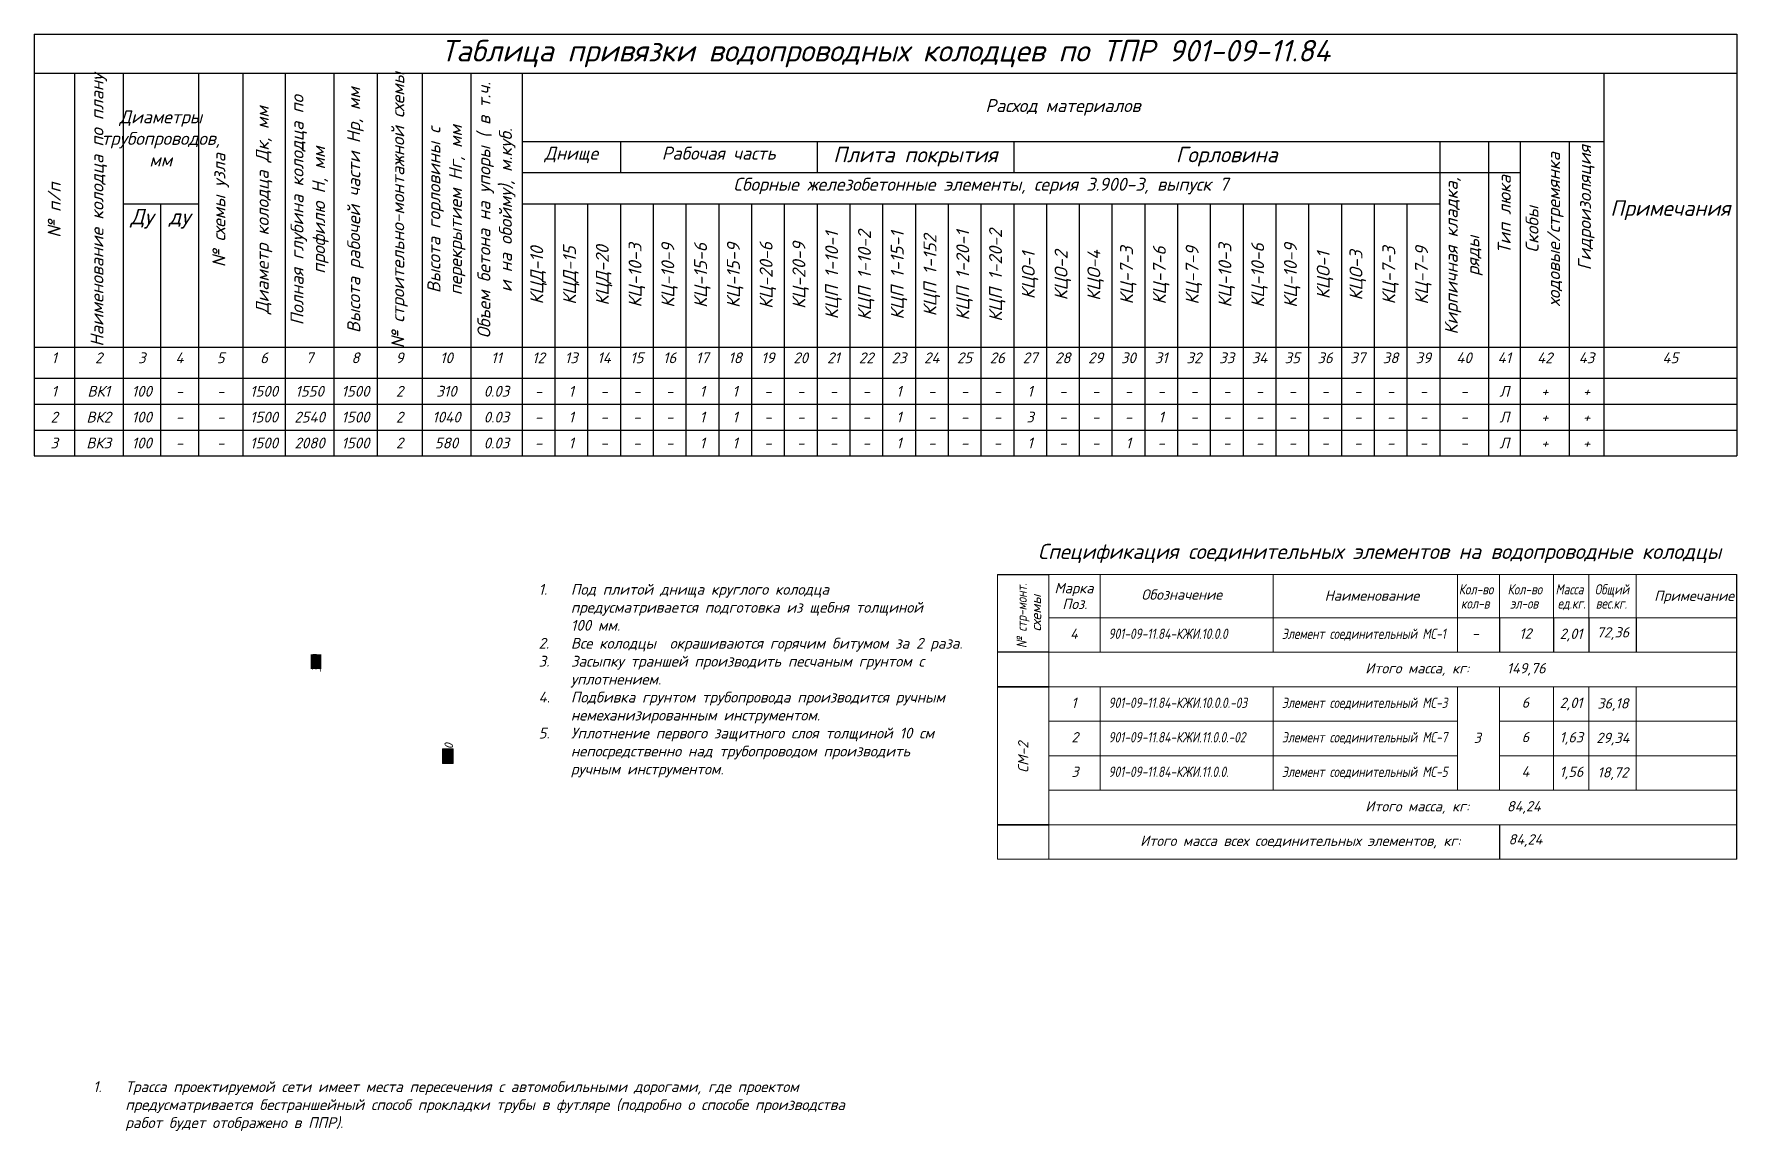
# Model space of a CAD drawing. Header units: millimetres. Extents: x 41890028 to 44740435, y 21258419 to 23626306.
# Drawn here: x 42117438 to 42314938, y 22423258 to 22550421 of the extents above; entities that cross this region are included whole.
import ezdxf
from ezdxf.enums import TextEntityAlignment as Align

# ---------------------------------------------------------------- set-up
doc = ezdxf.new("R2010")
doc.units = ezdxf.units.MM
doc.layers.add('Вода', color=130, linetype='Continuous', lineweight=30)
doc.layers.add('проф-всп', color=250, linetype='Continuous', lineweight=18)
doc.layers.add('ШРИФТЫ', color=7, linetype='Continuous')
doc.styles.get("Standard").update_dxf_attribs({"font": 'isocpeui.ttf'})

# ---------------------------------------------------------------- blocks, each defined once
blk = doc.blocks.new('*T7')
at = {"color": 0, "linetype": 'ByBlock', "lineweight": -2, "transparency": 16777216}
for p, q in [((0, 0), (197500, 0)), ((0, 0), (0, -48909)), ((197500, 0), (197500, -48909)), ((0, -4533), (197500, -4533)), ((4679, -4533), (4679, -48909)), ((10329, -4533), (10329, -48909)), ((19060, -4533), (19060, -48909)), ((24222, -4533), (24222, -48909)), ((29130, -4533), (29130, -48909)), ((34782, -4533), (34782, -48909)), ((39781, -4533), (39781, -48909)), ((45005, -4533), (45005, -48909)), ((50655, -4533), (50655, -48909)), ((56605, -4533), (56605, -48909)), ((182052, -4533), (182052, -48909)), ((56605, -12463), (182052, -12463)), ((68007, -12463), (68007, -16063)), ((90811, -12463), (90811, -16063)), ((113615, -12463), (113615, -16063)), ((163024, -12463), (163024, -48909)), ((168674, -12463), (168674, -48909)), ((172374, -12463), (172374, -48909)), ((178052, -12463), (178052, -48909)), ((56605, -16063), (172374, -16063)), ((10329, -19663), (19060, -19663)), ((14671, -19663), (14671, -48909)), ((56605, -19663), (163024, -19663)), ((60406, -19663), (60406, -48909)), ((64207, -19663), (64207, -48909)), ((68007, -19663), (68007, -48909)), ((71808, -19663), (71808, -48909)), ((75609, -19663), (75609, -48909)), ((79409, -19663), (79409, -48909)), ((83210, -19663), (83210, -48909)), ((87011, -19663), (87011, -48909)), ((90811, -19663), (90811, -48909)), ((94612, -19663), (94612, -48909)), ((98413, -19663), (98413, -48909)), ((102213, -19663), (102213, -48909)), ((106014, -19663), (106014, -48909)), ((109815, -19663), (109815, -48909)), ((113615, -19663), (113615, -48909)), ((117416, -19663), (117416, -48909)), ((121217, -19663), (121217, -48909)), ((125017, -19663), (125017, -48909)), ((128818, -19663), (128818, -48909)), ((132619, -19663), (132619, -48909)), ((136419, -19663), (136419, -48909)), ((140220, -19663), (140220, -48909)), ((144021, -19663), (144021, -48909)), ((147821, -19663), (147821, -48909)), ((151622, -19663), (151622, -48909)), ((155423, -19663), (155423, -48909)), ((159223, -19663), (159223, -48909)), ((0, -36309), (197500, -36309)), ((0, -39909), (197500, -39909)), ((0, -42909), (197500, -42909)), ((0, -45909), (197500, -45909)), ((0, -48909), (197500, -48909))]:
    blk.add_line(p, q, dxfattribs=at)
at = {"color": 0, "transparency": 16777216}
for s, insert, char_height, width, attachment_point in [('Таблица привязки водопроводных колодцев по ТПР 901-09-11.84', (98750, -2267), 2500, 196300, 5), ('Расход материалов', (119329, -8498), 1500, 124246.9, 5), ('Диаметры трубопроводов, мм', (14695, -12098), 1500, 7531.1, 5), ('Днище', (62306, -13063), 1500, 10201.97, 2), ('Рабочая часть', (79409, -13063), 1500, 21603.95, 2), ('Плита покрытия', (102213, -13063), 1800, 21603.95, 2), ('Горловина', (138320, -13063), 1800, 48208.55, 2), ('Сборные железобетонные элементы, серия 3.900-3, выпуск 7', (109815, -16663), 1500, 105218.41, 2), ('Примечания', (189776, -20421), 1800, 14247.67, 5), ('Ду', (12500, -20263), 1800, 3141.53, 2), ('ду', (16865, -20263), 1800, 3189.57, 2), ('1', (2340, -36909), 1250, 3479.05, 2), ('2', (7504, -36909), 1250, 4450, 2), ('3', (12500, -36909), 1250, 3141.53, 2), ('4', (16865, -36909), 1250, 3189.57, 2), ('5', (21641, -36909), 1250, 3961.84, 2), ('6', (26676, -36909), 1250, 3707.68, 2), ('7', (31956, -36909), 1250, 4452.25, 2), ('8', (37281, -36909), 1250, 3798.95, 2), ('9', (42393, -36909), 1250, 4024.56, 2), ('10', (47830, -36909), 1250, 4450, 2), ('11', (53630, -36909), 1250, 4750, 2), ('12', (58506, -36909), 1250, 2600.66, 2), ('13', (62306, -36909), 1250, 2600.66, 2), ('14', (66107, -36909), 1250, 2600.66, 2), ('15', (69908, -36909), 1250, 2600.66, 2), ('16', (73708, -36909), 1250, 2600.66, 2), ('17', (77509, -36909), 1250, 2600.66, 2), ('18', (81310, -36909), 1250, 2600.66, 2), ('19', (85110, -36909), 1250, 2600.66, 2), ('20', (88911, -36909), 1250, 2600.66, 2), ('21', (92712, -36909), 1250, 2600.66, 2), ('22', (96512, -36909), 1250, 2600.66, 2), ('23', (100313, -36909), 1250, 2600.66, 2), ('24', (104114, -36909), 1250, 2600.66, 2), ('25', (107914, -36909), 1250, 2600.66, 2), ('26', (111715, -36909), 1250, 2600.66, 2), ('27', (115516, -36909), 1250, 2600.66, 2), ('28', (119316, -36909), 1250, 2600.66, 2), ('29', (123117, -36909), 1250, 2600.66, 2), ('30', (126918, -36909), 1250, 2600.66, 2), ('31', (130718, -36909), 1250, 2600.66, 2), ('32', (134519, -36909), 1250, 2600.66, 2), ('33', (138320, -36909), 1250, 2600.66, 2), ('34', (142120, -36909), 1250, 2600.66, 2), ('35', (145921, -36909), 1250, 2600.66, 2), ('36', (149722, -36909), 1250, 2600.66, 2), ('37', (153522, -36909), 1250, 2600.66, 2), ('38', (157323, -36909), 1250, 2600.66, 2), ('39', (161124, -36909), 1250, 2600.66, 2), ('40', (165849, -36909), 1250, 4450, 2), ('41', (170524, -36909), 1250, 2500, 2), ('42', (175213, -36909), 1250, 4477.83, 2), ('43', (180052, -36909), 1250, 2800.66, 2), ('45', (189776, -36909), 1250, 14247.67, 2), ('1', (2340, -41409), 1250, 3479.05, 5), ('ВК1', (7504, -41409), 1250, 4450, 5), ('100', (12500, -41409), 1250, 3141.53, 5), ('1500', (26676, -41409), 1250, 3707.68, 5), ('1550', (31956, -41409), 1250, 4452.25, 5), ('1500', (37281, -41409), 1250, 3798.95, 5), ('2', (42393, -41409), 1250, 4024.56, 5), ('310', (47830, -41409), 1250, 4450, 5), ('0.03', (53630, -41409), 1250, 4750, 5), ('1', (62306, -41409), 1250, 2600.66, 5), ('1', (77509, -41409), 1250, 2600.66, 5), ('1', (81310, -41409), 1250, 2600.66, 5), ('1', (100313, -41409), 1250, 2600.66, 5), ('1', (115516, -41409), 1250, 2600.66, 5), ('Л', (170524, -41409), 1250, 2500, 5), ('+', (175213, -41409), 1250, 4477.83, 5), ('+', (180052, -41409), 1250, 2800.66, 5), ('-', (16865, -41409), 1250, 3189.57, 5), ('-', (21641, -41409), 1250, 3961.84, 5), ('-', (58506, -41409), 1250, 2600.66, 5), ('-', (66107, -41409), 1250, 2600.66, 5), ('-', (69908, -41409), 1250, 2600.66, 5), ('-', (73708, -41409), 1250, 2600.66, 5), ('-', (85110, -41409), 1250, 2600.66, 5), ('-', (88911, -41409), 1250, 2600.66, 5), ('-', (92712, -41409), 1250, 2600.66, 5), ('-', (96512, -41409), 1250, 2600.66, 5), ('-', (104114, -41409), 1250, 2600.66, 5), ('-', (107914, -41409), 1250, 2600.66, 5), ('-', (111715, -41409), 1250, 2600.66, 5), ('-', (119316, -41409), 1250, 2600.66, 5), ('-', (123117, -41409), 1250, 2600.66, 5), ('-', (126918, -41409), 1250, 2600.66, 5), ('-', (130718, -41409), 1250, 2600.66, 5), ('-', (134519, -41409), 1250, 2600.66, 5), ('-', (138320, -41409), 1250, 2600.66, 5), ('-', (142120, -41409), 1250, 2600.66, 5), ('-', (145921, -41409), 1250, 2600.66, 5), ('-', (149722, -41409), 1250, 2600.66, 5), ('-', (153522, -41409), 1250, 2600.66, 5), ('-', (157323, -41409), 1250, 2600.66, 5), ('-', (161124, -41409), 1250, 2600.66, 5), ('-', (165849, -41409), 1250, 4450, 5), ('2', (2340, -44409), 1250, 3479.05, 5), ('ВК2', (7504, -44409), 1250, 4450, 5), ('100', (12500, -44409), 1250, 3141.53, 5), ('-', (16865, -44409), 1250, 3189.57, 5), ('-', (21641, -44409), 1250, 3961.84, 5), ('1500', (26676, -44409), 1250, 3707.68, 5), ('2540', (31956, -44409), 1250, 4452.25, 5), ('1500', (37281, -44409), 1250, 3798.95, 5), ('2', (42393, -44409), 1250, 4024.56, 5), ('1040', (47830, -44409), 1250, 4450, 5), ('0.03', (53630, -44409), 1250, 4750, 5), ('-', (58506, -44409), 1250, 2600.66, 5), ('1', (62306, -44409), 1250, 2600.66, 5), ('-', (66107, -44409), 1250, 2600.66, 5), ('-', (69908, -44409), 1250, 2600.66, 5), ('-', (73708, -44409), 1250, 2600.66, 5), ('1', (77509, -44409), 1250, 2600.66, 5), ('1', (81310, -44409), 1250, 2600.66, 5), ('-', (85110, -44409), 1250, 2600.66, 5), ('-', (88911, -44409), 1250, 2600.66, 5), ('-', (92712, -44409), 1250, 2600.66, 5), ('-', (96512, -44409), 1250, 2600.66, 5), ('1', (100313, -44409), 1250, 2600.66, 5), ('-', (104114, -44409), 1250, 2600.66, 5), ('-', (107914, -44409), 1250, 2600.66, 5), ('-', (111715, -44409), 1250, 2600.66, 5), ('3', (115516, -44409), 1250, 2600.66, 5), ('-', (119316, -44409), 1250, 2600.66, 5), ('-', (123117, -44409), 1250, 2600.66, 5), ('-', (126918, -44409), 1250, 2600.66, 5), ('1', (130718, -44409), 1250, 2600.66, 5), ('-', (134519, -44409), 1250, 2600.66, 5), ('-', (138320, -44409), 1250, 2600.66, 5), ('-', (142120, -44409), 1250, 2600.66, 5), ('-', (145921, -44409), 1250, 2600.66, 5), ('-', (149722, -44409), 1250, 2600.66, 5), ('-', (153522, -44409), 1250, 2600.66, 5), ('-', (157323, -44409), 1250, 2600.66, 5), ('-', (161124, -44409), 1250, 2600.66, 5), ('-', (165849, -44409), 1250, 4450, 5), ('Л', (170524, -44409), 1250, 2500, 5), ('+', (175213, -44409), 1250, 4477.83, 5), ('+', (180052, -44409), 1250, 2800.66, 5), ('3', (2340, -47409), 1250, 3479.05, 5), ('ВК3', (7504, -47409), 1250, 4450, 5), ('100', (12500, -47409), 1250, 3141.53, 5), ('1500', (26676, -47409), 1250, 3707.68, 5), ('2080', (31956, -47409), 1250, 4452.25, 5), ('1500', (37281, -47409), 1250, 3798.95, 5), ('2', (42393, -47409), 1250, 4024.56, 5), ('580', (47830, -47409), 1250, 4450, 5), ('0.03', (53630, -47409), 1250, 4750, 5), ('1', (62306, -47409), 1250, 2600.66, 5), ('1', (77509, -47409), 1250, 2600.66, 5), ('1', (81310, -47409), 1250, 2600.66, 5), ('1', (100313, -47409), 1250, 2600.66, 5), ('1', (115516, -47409), 1250, 2600.66, 5), ('1', (126918, -47409), 1250, 2600.66, 5), ('Л', (170524, -47409), 1250, 2500, 5), ('+', (175213, -47409), 1250, 4477.83, 5), ('+', (180052, -47409), 1250, 2800.66, 5), ('-', (16865, -47409), 1250, 3189.57, 5), ('-', (21641, -47409), 1250, 3961.84, 5), ('-', (58506, -47409), 1250, 2600.66, 5), ('-', (66107, -47409), 1250, 2600.66, 5), ('-', (69908, -47409), 1250, 2600.66, 5), ('-', (73708, -47409), 1250, 2600.66, 5), ('-', (85110, -47409), 1250, 2600.66, 5), ('-', (88911, -47409), 1250, 2600.66, 5), ('-', (92712, -47409), 1250, 2600.66, 5), ('-', (96512, -47409), 1250, 2600.66, 5), ('-', (104114, -47409), 1250, 2600.66, 5), ('-', (107914, -47409), 1250, 2600.66, 5), ('-', (111715, -47409), 1250, 2600.66, 5), ('-', (119316, -47409), 1250, 2600.66, 5), ('-', (123117, -47409), 1250, 2600.66, 5), ('-', (130718, -47409), 1250, 2600.66, 5), ('-', (134519, -47409), 1250, 2600.66, 5), ('-', (138320, -47409), 1250, 2600.66, 5), ('-', (142120, -47409), 1250, 2600.66, 5), ('-', (145921, -47409), 1250, 2600.66, 5), ('-', (149722, -47409), 1250, 2600.66, 5), ('-', (153522, -47409), 1250, 2600.66, 5), ('-', (157323, -47409), 1250, 2600.66, 5), ('-', (161124, -47409), 1250, 2600.66, 5), ('-', (165849, -47409), 1250, 4450, 5)]:
    blk.add_mtext(s, dxfattribs=dict(at, insert=insert, char_height=char_height, width=width, attachment_point=attachment_point))
at = {"color": 0, "transparency": 16777216, "char_height": 1500, "rotation": 90}
for s, insert, width, attachment_point in [('Наименование колодца по плану', (7504, -20421), 30575.77, 5), ('№ строительно-монтажной схемы', (42393, -20421), 30575.77, 5), ('Объем бетона на упоры ( в т.ч. и на обойму), м.куб.', (53630, -20421), 30575.77, 5), ('Полная глубина колодца по профилю Н, мм', (31956, -20421), 30575.77, 5), ('Высота рабочей части Нр, мм', (37281, -20421), 30575.77, 5), ('Диаметр колодца Дк, мм', (26676, -20421), 30575.77, 5), ('Высота горловины с перекрытием Hг, мм', (47830, -20421), 30575.77, 5), ('№ схемы узла', (21641, -20421), 30575.77, 5), ('Скобы ходовые/стремянка', (172988, -22636), 22646.32, 2), ('Гидроизоляция', (179077, -20133), 22646.32, 2), ('№ п/п', (2340, -20421), 30575.77, 5), ('Кирпичная кладка, ряды', (163624, -25709), 19046.32, 2), ('Тип люка', (169773, -20917), 19046.32, 2), ('КЦП 1-10-1', (92712, -27986), 15446.32, 5), ('КЦП 1-10-2', (96512, -27986), 15446.32, 5), ('КЦП 1-15-1', (100313, -27986), 15446.32, 5), ('КЦП 1-152', (104114, -27986), 15446.32, 5), ('КЦП 1-20-1', (107914, -27986), 15446.32, 5), ('КЦП 1-20-2', (111715, -27986), 15446.32, 5), ('КЦД-10', (58506, -27986), 15446.32, 5), ('КЦД-15', (62306, -27986), 15446.32, 5), ('КЦД-20', (66107, -27986), 15446.32, 5), ('КЦ-10-3', (69908, -27986), 15446.32, 5), ('КЦ-10-9', (73708, -27986), 15446.32, 5), ('КЦ-15-6', (77509, -27986), 15446.32, 5), ('КЦ-15-9', (81310, -27986), 15446.32, 5), ('КЦ-20-6', (85110, -27986), 15446.32, 5), ('КЦ-20-9', (88911, -27986), 15446.32, 5), ('КЦО-1', (115516, -27986), 15446.32, 5), ('КЦО-2', (119316, -27986), 15446.32, 5), ('КЦО-4', (123117, -27986), 15446.32, 5), ('КЦ-7-3', (126918, -27986), 15446.32, 5), ('КЦ-7-6', (130718, -27986), 15446.32, 5), ('КЦ-7-9', (134519, -27986), 15446.32, 5), ('КЦ-10-3', (138320, -27986), 15446.32, 5), ('КЦ-10-6', (142120, -27986), 15446.32, 5), ('КЦ-10-9', (145921, -27986), 15446.32, 5), ('КЦО-1', (149722, -27986), 15446.32, 5), ('КЦО-3', (153522, -27986), 15446.32, 5), ('КЦ-7-3', (157323, -27986), 15446.32, 5), ('КЦ-7-9', (161124, -27986), 15446.32, 5)]:
    blk.add_mtext(s, dxfattribs=dict(at, insert=insert, width=width, attachment_point=attachment_point))

msp = doc.modelspace()

# ---------------------------------------------------------------- hatches: boundary and pattern name
at = {"layer": 'Вода', "linetype": 'Continuous', "lineweight": 0, "ltscale": 0.5, "true_color": 0xffffff}
h = msp.add_hatch(color=7, dxfattribs=at)
h.dxf.hatch_style = 1
h.paths.add_polyline_path([(42149529.715, 22476809.829), (42150766.205, 22476809.829), (42150766.205, 22478503.02), (42149529.715, 22478503.02)])
h = msp.add_hatch(color=7, dxfattribs=at)
h.dxf.hatch_style = 1
h.paths.add_polyline_path([(42164800.055, 22465847.13), (42166036.545, 22465847.13), (42166036.545, 22467540.321), (42164800.055, 22467540.321)])

# ---------------------------------------------------------------- linework, layer by layer
for p, q in [((42229186.356, 22487755.501), (42235129.678, 22487755.501)), ((42314937.963, 22454755.501), (42314937.963, 22487755.501)), ((42287407.772, 22482755.501), (42287407.772, 22478755.501)), ((42293671.849, 22482755.501), (42293671.849, 22478755.501)), ((42297762.563, 22482755.501), (42297762.563, 22478755.501)), ((42303260.934, 22482755.501), (42303260.934, 22478755.501)), ((42235129.678, 22478755.501), (42229186.356, 22478755.501)), ((42229186.356, 22474755.501), (42235129.678, 22474755.501)), ((42235129.678, 22474755.501), (42229186.356, 22474755.501)), ((42229186.356, 22458755.501), (42235129.678, 22458755.501)), ((42229186.356, 22458755.501), (42235129.678, 22458755.501)), ((42235129.678, 22458755.501), (42229186.356, 22458755.501)), ((42287407.772, 22458755.501), (42287407.772, 22454755.501))]:
    msp.add_line(p, q)
at = {"layer": 'Вода', "color": 7, "linetype": 'Continuous', "lineweight": 0, "ltscale": 0.5}
for p, q in [((42229186.356, 22458755.501), (42229186.356, 22487755.501)), ((42235129.678, 22487755.501), (42314937.963, 22487755.501)), ((42235129.678, 22458755.501), (42235129.678, 22487755.501)), ((42241073.001, 22487755.501), (42241073.001, 22482755.501)), ((42254014.305, 22487755.501), (42261514.305, 22487755.501)), ((42261162.892, 22487755.501), (42261162.892, 22482755.501)), ((42261514.305, 22487755.501), (42286514.305, 22487755.501)), ((42282518.165, 22487755.501), (42282518.165, 22482755.501)), ((42287407.772, 22487755.501), (42287407.772, 22482755.501)), ((42293671.849, 22487755.501), (42293671.849, 22482755.501)), ((42297762.563, 22487755.501), (42297762.563, 22482755.501)), ((42303260.934, 22487755.501), (42303260.934, 22482755.501)), ((42241073.001, 22483755.501), (42241073.001, 22478755.501)), ((42261162.892, 22483755.501), (42261162.892, 22478755.501)), ((42282518.165, 22483755.501), (42282518.165, 22478755.501)), ((42235129.678, 22482755.501), (42314937.963, 22482755.501)), ((42235129.678, 22478755.501), (42314937.963, 22478755.501)), ((42235129.678, 22474755.501), (42301652.539, 22474755.501)), ((42235129.678, 22474755.501), (42301652.539, 22474755.501)), ((42241073.001, 22474755.501), (42241073.001, 22462755.501)), ((42261162.892, 22474755.501), (42261162.892, 22462755.501)), ((42282518.165, 22474755.501), (42282518.165, 22462755.501)), ((42287407.772, 22474755.501), (42314937.963, 22474755.501)), ((42287407.772, 22474755.501), (42287407.772, 22462755.501)), ((42293671.849, 22474755.501), (42293671.849, 22462755.501)), ((42297762.563, 22474755.501), (42297762.563, 22462755.501)), ((42303260.934, 22474755.501), (42303260.934, 22462755.501)), ((42235129.678, 22470755.501), (42282518.165, 22470755.501)), ((42287407.772, 22470755.501), (42314937.963, 22470755.501)), ((42287407.772, 22470755.501), (42301652.539, 22470755.501)), ((42235129.678, 22466755.501), (42282518.165, 22466755.501)), ((42287407.772, 22466755.501), (42314937.963, 22466755.501)), ((42235129.678, 22462755.501), (42314937.963, 22462755.501)), ((42229186.356, 22454756.001), (42229186.356, 22458755.501)), ((42235129.678, 22454755.501), (42235129.678, 22458755.501)), ((42235129.678, 22458755.501), (42314937.963, 22458755.501)), ((42235129.678, 22458755.501), (42314937.963, 22458755.501)), ((42229186.856, 22454755.501), (42314937.963, 22454755.501))]:
    msp.add_line(p, q, dxfattribs=at)
at = {"layer": 'Вода', "color": 7, "linetype": 'Continuous', "lineweight": 0, "ltscale": 0.5, "true_color": 0xffffff}
msp.add_lwpolyline([(42164800.055, 22467540.321), (42166036.545, 22467540.321), (42166036.545, 22465847.13), (42164800.055, 22465847.13)], close=True, dxfattribs=at)
at = {"layer": 'Вода', "color": 7, "linetype": 'Continuous', "lineweight": 0, "ltscale": 0.5}
msp.add_arc((42229186.856, 22454756.001), 0.5, 180, 270, dxfattribs=at)

# ---------------------------------------------------------------- block references
msp.add_blockref('*T7', (42117437.963, 22550421.108))

# ---------------------------------------------------------------- texts
at = {"layer": 'проф-всп', "ltscale": 100}
msp.add_text('Спецификация соединительных элементов на водопроводные колодцы', height=1750, dxfattribs=at).set_placement((42273499.094, 22491317.235), align=Align.TOP_CENTER)
at = {"layer": 'проф-всп', "ltscale": 100, "width": 0.8}
msp.add_text('№ стр-монт. ', height=1197, rotation=90, dxfattribs=at).set_placement((42232578.54, 22479233.419))
at = {"layer": 'проф-всп', "ltscale": 100}
for s, p in [('схемы', (42234242.837, 22481168.98)), ('СМ-2', (42232758.768, 22464774.83))]:
    msp.add_text(s, height=1197, rotation=90, dxfattribs=at).set_placement(p)
for s, p in [('Марка', (42238046.474, 22486187.911)), ('Обозначение', (42250544.484, 22485443.64)), ('Наименование', (42272605.625, 22485320.355)), ('Поз.', (42238139.126, 22484353.462)), ('-', (42284598.24, 22480924.765)), ('3', (42284821.378, 22468842.806))]:
    msp.add_text(s, height=1197, dxfattribs=at).set_placement(p, align=Align.MIDDLE_CENTER)
at = {"layer": 'проф-всп', "ltscale": 100, "width": 0.8}
for s, p in [('Кол-во', (42282675.383, 22485448.201)), ('Кол-во', (42288336.23, 22485448.201)), ('Масса', (42293892.692, 22485448.201)), ('Общий', (42298447.886, 22485448.201)), ('кол-в', (42282924.255, 22483812.556)), ('эл-ов', (42288627.045, 22483812.556)), ('ед.кг.', (42294141.564, 22483812.556)), ('вес.кг.', (42298566.578, 22483812.556)), ('901-09-11.84-КЖИ.10.0.0', (42242047.846, 22480299.099)), ('Элемент соединительный МС-1', (42262159.416, 22480299.099)), ('901-09-11.84-КЖИ.10.0.0.-03', (42242047.846, 22472299.099)), ('Элемент соединительный МС-3', (42262159.416, 22472299.099)), ('901-09-11.84-КЖИ.11.0.0.-02', (42242047.846, 22468299.099)), ('Элемент соединительный МС-7', (42262159.416, 22468299.099)), ('901-09-11.84-КЖИ.11.0.0.', (42242047.846, 22464299.099)), ('Элемент соединительный МС-5', (42262159.416, 22464299.099))]:
    msp.add_text(s, height=1197, dxfattribs=at).set_placement(p)
at = {"layer": 'проф-всп', "ltscale": 100}
for s, p in [('Примечание', (42305341.5, 22484703.93)), ('4', (42237590.818, 22480299.099)), ('2,01', (42294374.4, 22480299.099)), ('Итого масса, кг:', (42271834.938, 22476299.099)), ('149,76', (42288255.693, 22476299.099)), ('1', (42237740.818, 22472299.099)), ('2,01', (42294374.4, 22472299.099)), ('2', (42237740.818, 22468299.099)), ('1,63', (42294374.4, 22468299.099)), ('3', (42237740.818, 22464299.099)), ('1,56', (42294374.4, 22464299.099)), ('Итого масса, кг:', (42271834.938, 22460299.099)), ('84,24', (42288255.693, 22460299.099)), ('Итого масса всех соединительных элементов, кг:', (42245725.857, 22456299.099))]:
    msp.add_text(s, height=1197, dxfattribs=at).set_placement(p)
for s, p in [('12', (42290406.005, 22480924.765)), ('72,36', (42300551.016, 22480924.765)), ('6', (42290406.005, 22472924.765)), ('36,18', (42300551.016, 22472688.096)), ('6', (42290406.005, 22468924.765)), ('29,34', (42300551.016, 22468688.096)), ('4', (42290406.005, 22464924.765)), ('18,72', (42300551.016, 22464688.096)), ('84,24', (42290406.005, 22456924.765))]:
    msp.add_text(s, height=1197, dxfattribs=at).set_placement(p, align=Align.MIDDLE)
at = {"layer": 'ШРИФТЫ', "lineweight": 30, "ltscale": 100, "char_height": 1250, "attachment_point": 1}
for s, width, insert in [('\\pi-3750,l3750,t3750;1.^IПод плитой днища круглого колодца предусматривается подготовка из щебня толщиной  100 мм.\\P2.^IВсе колодцы  окрашиваются горячим битумом за 2 раза.\\P3.^IЗасыпку траншей производить песчаным грунтом с уплотнением.\\P4.^IПодбивка грунтом трубопровода производится ручным немеханизированным инструментом.\\P5.^IУплотнение первого защитного слоя толщиной 10 см непосредственно над трубопроводом производить ручным инструментом.', 47492.77552, (42175950.969, 22486672.494)), ('\\pi-3750,l3750,t3750;1.^IТрасса проектируемой сети имеет места пересечения с автомобильными дорогами, где проектом предусматривается бестраншейный способ прокладки трубы в футляре (подробно о способе производства работ будет отображено в ППР).', 89032.50759, (42124277.662, 22429015.405))]:
    msp.add_mtext_dynamic_manual_height_columns(s, width=width, gutter_width=1250, heights=[28767.557], dxfattribs=dict(at, insert=insert))
at = {"layer": 'ШРИФТЫ', "lineweight": 30, "ltscale": 100, "char_height": 1000, "attachment_point": 1, "rotation": 90}
for s, insert in [('300', (42149679.488, 22476400.091)), ('200', (42165036.545, 22466150.191))]:
    msp.add_mtext_dynamic_manual_height_columns(s, width=5.71337, gutter_width=1250, heights=[0], dxfattribs=dict(at, insert=insert))

doc.saveas('drawing.dxf')
